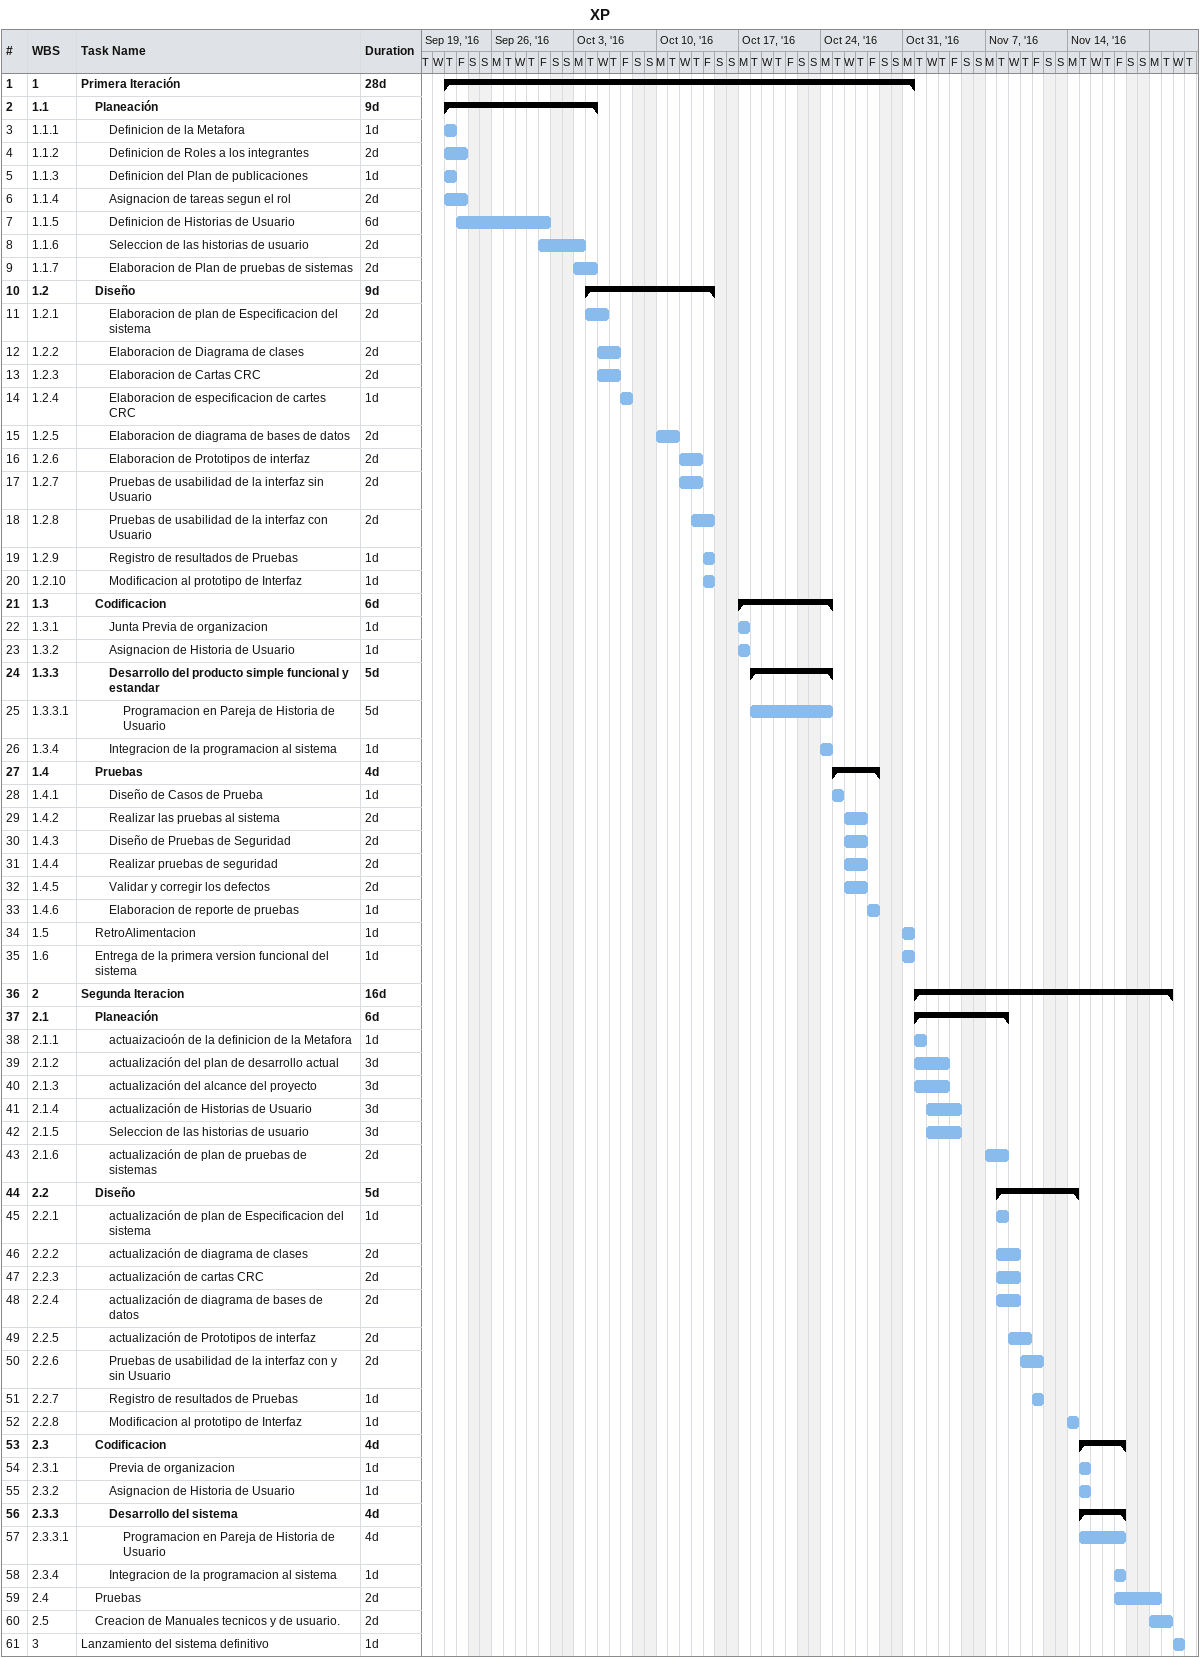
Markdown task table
XP

| ID | WBS | Task | Duration | Start | Finish |
|---|---|---|---|---|---|
| 1 | 1 | **Primera Iteración** | 28d | 2016-09-22 | 2016-10-31 |
| 2 | 1.1 | **Planeación** | 9d | 2016-09-22 | 2016-10-04 |
| 3 | 1.1.1 | Definicion de la Metafora | 1d | 2016-09-22 | 2016-09-22 |
| 4 | 1.1.2 | Definicion de Roles a los integrantes | 2d | 2016-09-22 | 2016-09-23 |
| 5 | 1.1.3 | Definicion del Plan de publicaciones | 1d | 2016-09-22 | 2016-09-22 |
| 6 | 1.1.4 | Asignacion de tareas segun el rol | 2d | 2016-09-22 | 2016-09-23 |
| 7 | 1.1.5 | Definicion de Historias de Usuario | 6d | 2016-09-23 | 2016-09-30 |
| 8 | 1.1.6 | Seleccion de las historias de usuario | 2d | 2016-09-30 | 2016-10-03 |
| 9 | 1.1.7 | Elaboracion de Plan de pruebas de sistemas | 2d | 2016-10-03 | 2016-10-04 |
| 10 | 1.2 | **Diseño** | 9d | 2016-10-04 | 2016-10-14 |
| 11 | 1.2.1 | Elaboracion de plan de Especificacion del sistema | 2d | 2016-10-04 | 2016-10-05 |
| 12 | 1.2.2 | Elaboracion de Diagrama de clases | 2d | 2016-10-05 | 2016-10-06 |
| 13 | 1.2.3 | Elaboracion de Cartas CRC | 2d | 2016-10-05 | 2016-10-06 |
| 14 | 1.2.4 | Elaboracion de especificacion de cartes CRC | 1d | 2016-10-07 | 2016-10-07 |
| 15 | 1.2.5 | Elaboracion de diagrama de bases de datos | 2d | 2016-10-10 | 2016-10-11 |
| 16 | 1.2.6 | Elaboracion de Prototipos de interfaz | 2d | 2016-10-12 | 2016-10-13 |
| 17 | 1.2.7 | Pruebas de usabilidad de la interfaz sin Usuario | 2d | 2016-10-12 | 2016-10-13 |
| 18 | 1.2.8 | Pruebas de usabilidad de la interfaz con Usuario | 2d | 2016-10-13 | 2016-10-14 |
| 19 | 1.2.9 | Registro de resultados de Pruebas | 1d | 2016-10-14 | 2016-10-14 |
| 20 | 1.2.10 | Modificacion al prototipo de Interfaz | 1d | 2016-10-14 | 2016-10-14 |
| 21 | 1.3 | **Codificacion** | 6d | 2016-10-17 | 2016-10-24 |
| 22 | 1.3.1 | Junta Previa de organizacion | 1d | 2016-10-17 | 2016-10-17 |
| 23 | 1.3.2 | Asignacion de Historia de Usuario | 1d | 2016-10-17 | 2016-10-17 |
| 24 | 1.3.3 | **Desarrollo del producto simple funcional y estandar** | 5d | 2016-10-18 | 2016-10-24 |
| 25 | 1.3.3.1 | Programacion en Pareja de Historia de Usuario | 5d | 2016-10-18 | 2016-10-24 |
| 26 | 1.3.4 | Integracion de la programacion al sistema | 1d | 2016-10-24 | 2016-10-24 |
| 27 | 1.4 | **Pruebas** | 4d | 2016-10-25 | 2016-10-28 |
| 28 | 1.4.1 | Diseño de Casos de Prueba | 1d | 2016-10-25 | 2016-10-25 |
| 29 | 1.4.2 | Realizar las pruebas al sistema | 2d | 2016-10-26 | 2016-10-27 |
| 30 | 1.4.3 | Diseño de Pruebas de Seguridad | 2d | 2016-10-26 | 2016-10-27 |
| 31 | 1.4.4 | Realizar pruebas de seguridad | 2d | 2016-10-26 | 2016-10-27 |
| 32 | 1.4.5 | Validar y corregir los defectos | 2d | 2016-10-26 | 2016-10-27 |
| 33 | 1.4.6 | Elaboracion de reporte de pruebas | 1d | 2016-10-28 | 2016-10-28 |
| 34 | 1.5 | RetroAlimentacion | 1d | 2016-10-31 | 2016-10-31 |
| 35 | 1.6 | Entrega de la primera version funcional del sistema | 1d | 2016-10-31 | 2016-10-31 |
| 36 | 2 | **Segunda Iteracion** | 16d | 2016-11-01 | 2016-11-22 |
| 37 | 2.1 | **Planeación** | 6d | 2016-11-01 | 2016-11-08 |
| 38 | 2.1.1 | actuaizacioón de la definicion de la Metafora | 1d | 2016-11-01 | 2016-11-01 |
| 39 | 2.1.2 | actualización del plan de desarrollo actual | 3d | 2016-11-01 | 2016-11-03 |
| 40 | 2.1.3 | actualización del alcance del proyecto | 3d | 2016-11-01 | 2016-11-03 |
| 41 | 2.1.4 | actualización de Historias de Usuario | 3d | 2016-11-02 | 2016-11-04 |
| 42 | 2.1.5 | Seleccion de las historias de usuario | 3d | 2016-11-02 | 2016-11-04 |
| 43 | 2.1.6 | actualización de plan de pruebas de sistemas | 2d | 2016-11-07 | 2016-11-08 |
| 44 | 2.2 | **Diseño** | 5d | 2016-11-08 | 2016-11-14 |
| 45 | 2.2.1 | actualización de plan de Especificacion del sistema | 1d | 2016-11-08 | 2016-11-08 |
| 46 | 2.2.2 | actualización de diagrama de clases | 2d | 2016-11-08 | 2016-11-09 |
| 47 | 2.2.3 | actualización de cartas CRC | 2d | 2016-11-08 | 2016-11-09 |
| 48 | 2.2.4 | actualización de diagrama de bases de datos | 2d | 2016-11-08 | 2016-11-09 |
| 49 | 2.2.5 | actualización de Prototipos de interfaz | 2d | 2016-11-09 | 2016-11-10 |
| 50 | 2.2.6 | Pruebas de usabilidad de la interfaz con y sin Usuario | 2d | 2016-11-10 | 2016-11-11 |
| 51 | 2.2.7 | Registro de resultados de Pruebas | 1d | 2016-11-11 | 2016-11-11 |
| 52 | 2.2.8 | Modificacion al prototipo de Interfaz | 1d | 2016-11-14 | 2016-11-14 |
| 53 | 2.3 | **Codificacion** | 4d | 2016-11-15 | 2016-11-18 |
| 54 | 2.3.1 | Previa de organizacion | 1d | 2016-11-15 | 2016-11-15 |
| 55 | 2.3.2 | Asignacion de Historia de Usuario | 1d | 2016-11-15 | 2016-11-15 |
| 56 | 2.3.3 | **Desarrollo del sistema** | 4d | 2016-11-15 | 2016-11-18 |
| 57 | 2.3.3.1 | Programacion en Pareja de Historia de Usuario | 4d | 2016-11-15 | 2016-11-18 |
| 58 | 2.3.4 | Integracion de la programacion al sistema | 1d | 2016-11-18 | 2016-11-18 |
| 59 | 2.4 | Pruebas | 2d | 2016-11-18 | 2016-11-21 |
| 60 | 2.5 | Creacion de Manuales tecnicos y de usuario. | 2d | 2016-11-21 | 2016-11-22 |
| 61 | 3 | Lanzamiento del sistema definitivo | 1d | 2016-11-23 | 2016-11-23 |
